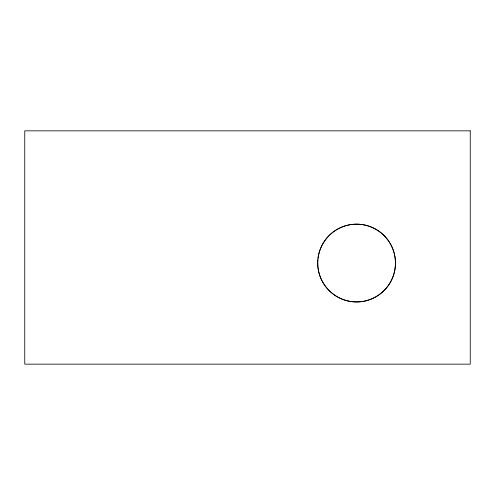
<?xml version="1.0" encoding="UTF-8"?>
<svg xmlns="http://www.w3.org/2000/svg" width="495" height="495" viewBox="0 0 495 495"><rect width="100%" height="100%" fill="white"/><g stroke="black" fill="none" stroke-linecap="round" stroke-linejoin="round"><path stroke-width="0.74" d="M363.448 301.331A38.888 38.87 89.1 0 1 338.5 297.47M337.868 297.13A38.888 38.87 89.1 0 1 318.007 267.715M317.926 267.003A38.888 38.87 89.1 0 1 317.864 259.764M318.013 258.328A38.888 38.87 89.1 0 1 394.719 255.482M394.855 256.224A38.888 38.87 89.1 0 1 364.196 301.189M470.25 130.847L24.75 130.847L24.75 364.153L470.25 364.153L470.25 130.847M327.127 237.693A38.888 38.864 89.9 0 0 349.377 301.263A38.888 38.864 89.9 0 0 393.271 250.204A38.888 38.864 89.9 0 0 327.127 237.693"/></g></svg>
